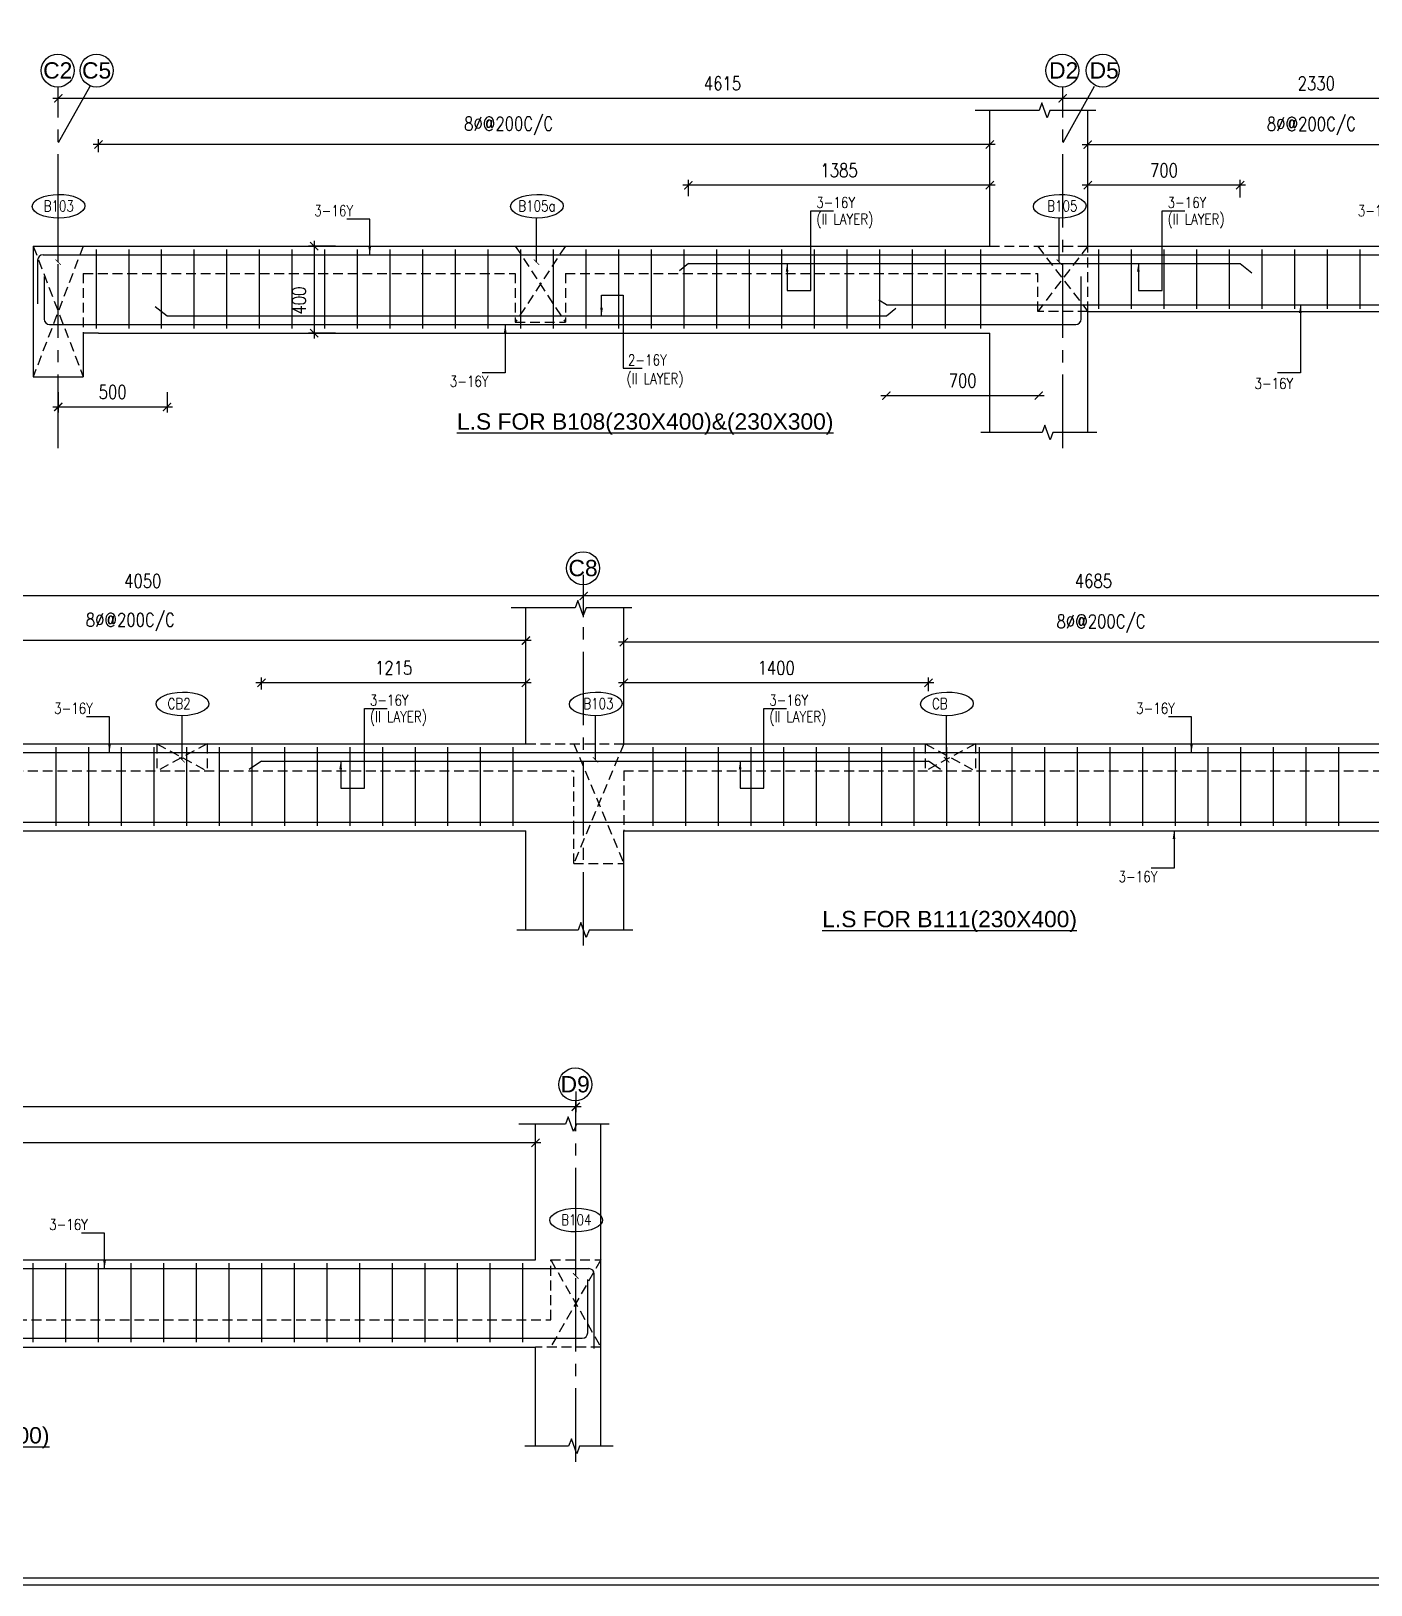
# Model space of a CAD drawing. Header units: millimetres. Extents: x 12977220 to 13113408, y -169657 to -55898.
# Drawn here: x 13047277 to 13053433, y -69919 to -62782 of the extents above; entities that cross this region are included whole.
import ezdxf

# ---------------------------------------------------------------- set-up
doc = ezdxf.new("R2010")
doc.units = ezdxf.units.MM
doc.header["$LTSCALE"] = 3
doc.header["$PDMODE"] = 66
for name, pattern in [('CENTER', [2, 1.25, -0.25, 0.25, -0.25]), ('CENTER2', [1.125, 0.75, -0.125, 0.125, -0.125]), ('HIDDEN', [0.375, 0.25, -0.125]), ('HIDDENX2', [0.75, 0.5, -0.25])]:
    doc.linetypes.add(name, pattern=pattern)
for name, color, linetype in [('BEAM ROD', 211, 'Continuous'), ('COLUMN-NAME', 83, 'Continuous'), ('DIM', 9, 'Continuous'), ('FOOTING', 60, 'Continuous'), ('GRID', 8, 'CENTER'), ('GRIDNAME', 83, 'Continuous'), ('Hidden', 5, 'HIDDEN'), ('STRIPS-COL-MID', 1, 'Continuous')]:
    doc.layers.add(name, color=color, linetype=linetype)
doc.styles.add('ariel', font='ARIAL.TTF')
doc.styles.add('ROMANS', font='romans.shx', dxfattribs={"width": 0.8})
doc.styles.add('ROMANT', font='romant.shx', dxfattribs={"width": 0.75})
doc.styles.add('STYLE1', font='romans.shx', dxfattribs={"width": 0.8})
doc.dimstyles.new('1NNN', dxfattribs={"dimtxt": 0.5, "dimasz": 0.625, "dimexe": 0.25, "dimexo": 0.25, "dimgap": 0.375, "dimtad": 1, "dimdec": 0, "dimzin": 0, "dimdsep": 46, "dimtxsty": 'ROMANS', "dimblk": 'ARCHTICK', "dimcen": 0.0225, "dimdle": 0.25, "dimclrd": 9, "dimclre": 9, "dimclrt": 4, "dimadec": 0, "dimazin": 0, "dimtfac": 1, "dimtdec": 0, "dimtofl": 0, "dimtmove": 0, "dimatfit": 3, "dimfxl": 1, "dimtvp": 0.25, "dimtolj": 1, "dimtzin": 0, "dimarcsym": 0})
doc.dimstyles.new('DIM', dxfattribs={"dimtxt": 3, "dimasz": 1, "dimexe": 1, "dimexo": 1, "dimgap": 0.5, "dimtad": 1, "dimdec": 0, "dimdsep": 46, "dimtxsty": 'ROMANT', "dimblk": 'DOT', "dimcen": 2, "dimdle": 1, "dimclrd": 9, "dimclre": 9, "dimclrt": 123, "dimadec": 0, "dimazin": 0, "dimtfac": 1, "dimtdec": 0, "dimtmove": 2, "dimatfit": 2, "dimldrblk": 'ARCHTICK', "dimfxl": 1, "dimarcsym": 0})

# ---------------------------------------------------------------- blocks, each defined once
blk = doc.blocks.new('_ARCHTICK')
at = {"color": 0, "linetype": 'ByBlock', "const_width": 0.15}
blk.add_lwpolyline([(-0.5, -0.5), (0.5, 0.5)], dxfattribs=at)
blk = doc.blocks.new('*D608')
at = {"layer": 'Defpoints', "color": 0, "transparency": 16777216}
for p in [(13052016.8, -63091.5), (13052016.8, -63137.3), (13054346.8, -63199.8)]:
    blk.add_point(p, dxfattribs=at)
at = {"layer": 'DIM', "color": 8, "lineweight": -2, "transparency": 16777216}
for p, q in [((13052016.8, -63112.3), (13052016.8, -63066.5)), ((13054346.8, -63174.8), (13054346.8, -63066.5)), ((13054371.8, -63091.5), (13051991.8, -63091.5))]:
    blk.add_line(p, q, dxfattribs=at)
at = {"layer": 'DIM', "color": 8, "lineweight": -2, "transparency": 16777216, "xscale": 37.5, "yscale": 37.5, "zscale": 37.5, "rotation": 180}
blk.add_blockref('_ARCHTICK', (13052016.8, -63091.5), dxfattribs=at)
at = {"layer": 'DIM', "color": 8, "lineweight": -2, "transparency": 16777216, "xscale": 37.5, "yscale": 37.5, "zscale": 37.5}
blk.add_blockref('_ARCHTICK', (13054346.8, -63091.5), dxfattribs=at)
at = {"layer": 'DIM', "color": 6, "transparency": 16777216, "insert": (13053181.8, -63022.8), "char_height": 62.5, "attachment_point": 5, "style": 'ROMANS'}
blk.add_mtext('\\A1;2330', dxfattribs=at)
blk = doc.blocks.new('*D609')
at = {"layer": 'Defpoints', "color": 0, "transparency": 16777216}
for p in [(13047401.8, -63091.5), (13052016.8, -63137.3), (13047401.8, -63171.1)]:
    blk.add_point(p, dxfattribs=at)
at = {"layer": 'DIM', "color": 8, "lineweight": -2, "transparency": 16777216}
for p, q in [((13047401.8, -63146.1), (13047401.8, -63066.5)), ((13052016.8, -63112.3), (13052016.8, -63066.5)), ((13052041.8, -63091.5), (13047376.8, -63091.5))]:
    blk.add_line(p, q, dxfattribs=at)
at = {"layer": 'DIM', "color": 8, "lineweight": -2, "transparency": 16777216, "xscale": 37.5, "yscale": 37.5, "zscale": 37.5, "rotation": 180}
blk.add_blockref('_ARCHTICK', (13047401.8, -63091.5), dxfattribs=at)
at = {"layer": 'DIM', "color": 8, "lineweight": -2, "transparency": 16777216, "xscale": 37.5, "yscale": 37.5, "zscale": 37.5}
blk.add_blockref('_ARCHTICK', (13052016.8, -63091.5), dxfattribs=at)
at = {"layer": 'DIM', "color": 6, "transparency": 16777216, "insert": (13050453.8, -63022.8), "char_height": 62.5, "attachment_point": 5, "style": 'ROMANS'}
blk.add_mtext('\\A1;4615', dxfattribs=at)
blk = doc.blocks.new('*D610')
at = {"layer": 'Defpoints', "color": 0, "transparency": 16777216}
for p in [(13048700.1, -63770.1), (13048577.4, -64170.1), (13048700.1, -64170.1)]:
    blk.add_point(p, dxfattribs=at)
at = {"layer": 'DIM', "color": 8, "lineweight": -2, "transparency": 16777216}
for p, q in [((13048675.1, -63770.1), (13048552.4, -63770.1)), ((13048577.4, -63745.1), (13048577.4, -64195.1)), ((13048675.1, -64170.1), (13048552.4, -64170.1))]:
    blk.add_line(p, q, dxfattribs=at)
at = {"layer": 'DIM', "color": 8, "lineweight": -2, "transparency": 16777216, "xscale": 37.5, "yscale": 37.5, "zscale": 37.5}
for p, rotation in [((13048577.4, -63770.1), 90), ((13048577.4, -64170.1), 270)]:
    blk.add_blockref('_ARCHTICK', p, dxfattribs=dict(at, rotation=rotation))
at = {"layer": 'DIM', "color": 6, "transparency": 16777216, "insert": (13048508.6, -64020.1), "char_height": 62.5, "attachment_point": 5, "rotation": 90, "style": 'ROMANS'}
blk.add_mtext('\\A1;400', dxfattribs=at)
blk = doc.blocks.new('*D611')
at = {"layer": 'Defpoints', "color": 0, "transparency": 16777216}
for p in [(13052131.8, -63490.4), (13052131.8, -63588.5), (13052831.8, -63571)]:
    blk.add_point(p, dxfattribs=at)
at = {"layer": 'DIM', "color": 8, "lineweight": -2, "transparency": 16777216}
for p, q in [((13052856.8, -63490.4), (13052106.8, -63490.4)), ((13052131.8, -63563.5), (13052131.8, -63465.4)), ((13052831.8, -63546), (13052831.8, -63465.4))]:
    blk.add_line(p, q, dxfattribs=at)
at = {"layer": 'DIM', "color": 8, "lineweight": -2, "transparency": 16777216, "xscale": 37.5, "yscale": 37.5, "zscale": 37.5, "rotation": 180}
blk.add_blockref('_ARCHTICK', (13052131.8, -63490.4), dxfattribs=at)
at = {"layer": 'DIM', "color": 8, "lineweight": -2, "transparency": 16777216, "xscale": 37.5, "yscale": 37.5, "zscale": 37.5}
blk.add_blockref('_ARCHTICK', (13052831.8, -63490.4), dxfattribs=at)
at = {"layer": 'DIM', "color": 6, "transparency": 16777216, "insert": (13052481.8, -63421.6), "char_height": 62.5, "attachment_point": 5, "style": 'ROMANS'}
blk.add_mtext('\\A1;700', dxfattribs=at)
blk = doc.blocks.new('*D612')
at = {"layer": 'Defpoints', "color": 0, "transparency": 16777216}
for p in [(13052131.8, -63304.1), (13052131.8, -63362.9), (13054161.9, -63370.2)]:
    blk.add_point(p, dxfattribs=at)
at = {"layer": 'DIM', "color": 8, "lineweight": -2, "transparency": 16777216}
for p, q in [((13052131.8, -63337.9), (13052131.8, -63279.1)), ((13054161.9, -63345.2), (13054161.9, -63279.1)), ((13054186.9, -63304.1), (13052106.8, -63304.1))]:
    blk.add_line(p, q, dxfattribs=at)
at = {"layer": 'DIM', "color": 8, "lineweight": -2, "transparency": 16777216, "xscale": 37.5, "yscale": 37.5, "zscale": 37.5, "rotation": 180}
blk.add_blockref('_ARCHTICK', (13052131.8, -63304.1), dxfattribs=at)
at = {"layer": 'DIM', "color": 8, "lineweight": -2, "transparency": 16777216, "xscale": 37.5, "yscale": 37.5, "zscale": 37.5}
blk.add_blockref('_ARCHTICK', (13054161.9, -63304.1), dxfattribs=at)
at = {"layer": 'DIM', "color": 6, "transparency": 16777216, "insert": (13053159.3, -63219), "char_height": 62.5, "attachment_point": 5, "style": 'ROMANS'}
blk.add_mtext('\\A1;8%%C@200C/C', dxfattribs=at)
blk = doc.blocks.new('*D613')
at = {"layer": 'Defpoints', "color": 0, "transparency": 16777216}
for p in [(13050296.8, -63490.4), (13050296.8, -63564.9), (13051681.8, -63535.9)]:
    blk.add_point(p, dxfattribs=at)
at = {"layer": 'DIM', "color": 8, "lineweight": -2, "transparency": 16777216}
for p, q in [((13051706.8, -63490.4), (13050271.8, -63490.4)), ((13050296.8, -63539.9), (13050296.8, -63465.4)), ((13051681.8, -63510.9), (13051681.8, -63465.4))]:
    blk.add_line(p, q, dxfattribs=at)
at = {"layer": 'DIM', "color": 8, "lineweight": -2, "transparency": 16777216, "xscale": 37.5, "yscale": 37.5, "zscale": 37.5, "rotation": 180}
blk.add_blockref('_ARCHTICK', (13050296.8, -63490.4), dxfattribs=at)
at = {"layer": 'DIM', "color": 8, "lineweight": -2, "transparency": 16777216, "xscale": 37.5, "yscale": 37.5, "zscale": 37.5}
blk.add_blockref('_ARCHTICK', (13051681.8, -63490.4), dxfattribs=at)
at = {"layer": 'DIM', "color": 6, "transparency": 16777216, "insert": (13050989.3, -63421.6), "char_height": 62.5, "attachment_point": 5, "style": 'ROMANS'}
blk.add_mtext('\\A1;1385', dxfattribs=at)
blk = doc.blocks.new('*D614')
at = {"layer": 'Defpoints', "color": 0, "transparency": 16777216}
for p in [(13047586.8, -63303.2), (13047586.8, -63364.3), (13051681.8, -63367.4)]:
    blk.add_point(p, dxfattribs=at)
at = {"layer": 'DIM', "color": 8, "lineweight": -2, "transparency": 16777216}
for p, q in [((13051706.8, -63303.2), (13047561.8, -63303.2)), ((13047586.8, -63339.3), (13047586.8, -63278.2)), ((13051681.8, -63342.4), (13051681.8, -63278.2))]:
    blk.add_line(p, q, dxfattribs=at)
at = {"layer": 'DIM', "color": 8, "lineweight": -2, "transparency": 16777216, "xscale": 37.5, "yscale": 37.5, "zscale": 37.5, "rotation": 180}
blk.add_blockref('_ARCHTICK', (13047586.8, -63303.2), dxfattribs=at)
at = {"layer": 'DIM', "color": 8, "lineweight": -2, "transparency": 16777216, "xscale": 37.5, "yscale": 37.5, "zscale": 37.5}
blk.add_blockref('_ARCHTICK', (13051681.8, -63303.2), dxfattribs=at)
at = {"layer": 'DIM', "color": 6, "transparency": 16777216, "insert": (13049471.2, -63218.1), "char_height": 62.5, "attachment_point": 5, "style": 'ROMANS'}
blk.add_mtext('\\A1;8%%C@200C/C', dxfattribs=at)
blk = doc.blocks.new('_Dot')
at = {"color": 0, "linetype": 'ByBlock', "lineweight": -2}
blk.add_line((-0.5, 0), (-1, 0), dxfattribs=at)
at = {"color": 0, "linetype": 'ByBlock', "const_width": 0.5}
blk.add_lwpolyline([(-0.25, 0, 1), (0.25, 0, 1)], format="xyb", close=True, dxfattribs=at)
blk = doc.blocks.new('*D624')
at = {"layer": 'Defpoints', "color": 0, "transparency": 16777216}
for p in [(13054500.4, -65257.4), (13049815.4, -65377), (13049815.4, -65499.5)]:
    blk.add_point(p, dxfattribs=at)
at = {"layer": 'DIM', "color": 8, "lineweight": -2, "transparency": 16777216}
for p, q in [((13054500.4, -65282.4), (13054500.4, -65402)), ((13049815.4, -65474.5), (13049815.4, -65352)), ((13054525.4, -65377), (13049790.4, -65377))]:
    blk.add_line(p, q, dxfattribs=at)
at = {"layer": 'DIM', "color": 8, "lineweight": -2, "transparency": 16777216, "xscale": 37.5, "yscale": 37.5, "zscale": 37.5, "rotation": 180}
blk.add_blockref('_ARCHTICK', (13049815.4, -65377), dxfattribs=at)
at = {"layer": 'DIM', "color": 8, "lineweight": -2, "transparency": 16777216, "xscale": 37.5, "yscale": 37.5, "zscale": 37.5}
blk.add_blockref('_ARCHTICK', (13054500.4, -65377), dxfattribs=at)
at = {"layer": 'DIM', "color": 6, "transparency": 16777216, "insert": (13052157.9, -65308.2), "char_height": 62.5, "attachment_point": 5, "style": 'ROMANS'}
blk.add_mtext('\\A1;4685', dxfattribs=at)
blk = doc.blocks.new('*D625')
at = {"layer": 'Defpoints', "color": 0, "transparency": 16777216}
for p in [(13045765.4, -65260.6), (13045765.4, -65377), (13049815.4, -65486.8)]:
    blk.add_point(p, dxfattribs=at)
at = {"layer": 'DIM', "color": 8, "lineweight": -2, "transparency": 16777216}
for p, q in [((13045765.4, -65285.6), (13045765.4, -65402)), ((13049815.4, -65461.8), (13049815.4, -65352)), ((13049840.4, -65377), (13045740.4, -65377))]:
    blk.add_line(p, q, dxfattribs=at)
at = {"layer": 'DIM', "color": 8, "lineweight": -2, "transparency": 16777216, "xscale": 37.5, "yscale": 37.5, "zscale": 37.5, "rotation": 180}
blk.add_blockref('_ARCHTICK', (13045765.4, -65377), dxfattribs=at)
at = {"layer": 'DIM', "color": 8, "lineweight": -2, "transparency": 16777216, "xscale": 37.5, "yscale": 37.5, "zscale": 37.5}
blk.add_blockref('_ARCHTICK', (13049815.4, -65377), dxfattribs=at)
at = {"layer": 'DIM', "color": 6, "transparency": 16777216, "insert": (13047790.4, -65308.2), "char_height": 62.5, "attachment_point": 5, "style": 'ROMANS'}
blk.add_mtext('\\A1;4050', dxfattribs=at)
blk = doc.blocks.new('*D627')
at = {"layer": 'Defpoints', "color": 0, "transparency": 16777216}
for p in [(13050000.4, -65775.8), (13051400.4, -65839), (13050000.4, -65874)]:
    blk.add_point(p, dxfattribs=at)
at = {"layer": 'DIM', "color": 8, "lineweight": -2, "transparency": 16777216}
for p, q in [((13051425.4, -65775.8), (13049975.4, -65775.8)), ((13050000.4, -65849), (13050000.4, -65750.8)), ((13051400.4, -65814), (13051400.4, -65750.8))]:
    blk.add_line(p, q, dxfattribs=at)
at = {"layer": 'DIM', "color": 8, "lineweight": -2, "transparency": 16777216, "xscale": 37.5, "yscale": 37.5, "zscale": 37.5, "rotation": 180}
blk.add_blockref('_ARCHTICK', (13050000.4, -65775.8), dxfattribs=at)
at = {"layer": 'DIM', "color": 8, "lineweight": -2, "transparency": 16777216, "xscale": 37.5, "yscale": 37.5, "zscale": 37.5}
blk.add_blockref('_ARCHTICK', (13051400.4, -65775.8), dxfattribs=at)
at = {"layer": 'DIM', "color": 6, "transparency": 16777216, "insert": (13050700.4, -65707.1), "char_height": 62.5, "attachment_point": 5, "style": 'ROMANS'}
blk.add_mtext('\\A1;1400', dxfattribs=at)
blk = doc.blocks.new('*D628')
at = {"layer": 'Defpoints', "color": 0, "transparency": 16777216}
for p in [(13050000.4, -65589.6), (13054385.4, -65655.7), (13050000.4, -65663.9)]:
    blk.add_point(p, dxfattribs=at)
at = {"layer": 'DIM', "color": 8, "lineweight": -2, "transparency": 16777216}
for p, q in [((13050000.4, -65638.9), (13050000.4, -65564.6)), ((13054385.4, -65630.7), (13054385.4, -65564.6)), ((13054410.4, -65589.6), (13049975.4, -65589.6))]:
    blk.add_line(p, q, dxfattribs=at)
at = {"layer": 'DIM', "color": 8, "lineweight": -2, "transparency": 16777216, "xscale": 37.5, "yscale": 37.5, "zscale": 37.5, "rotation": 180}
blk.add_blockref('_ARCHTICK', (13050000.4, -65589.6), dxfattribs=at)
at = {"layer": 'DIM', "color": 8, "lineweight": -2, "transparency": 16777216, "xscale": 37.5, "yscale": 37.5, "zscale": 37.5}
blk.add_blockref('_ARCHTICK', (13054385.4, -65589.6), dxfattribs=at)
at = {"layer": 'DIM', "color": 6, "transparency": 16777216, "insert": (13052192.9, -65504.5), "char_height": 62.5, "attachment_point": 5, "style": 'ROMANS'}
blk.add_mtext('\\A1;8%%C@200C/C', dxfattribs=at)
blk = doc.blocks.new('*D629')
at = {"layer": 'Defpoints', "color": 0, "transparency": 16777216}
for p in [(13048335.4, -65775.8), (13048335.4, -65830.9), (13049550.4, -65821.3)]:
    blk.add_point(p, dxfattribs=at)
at = {"layer": 'DIM', "color": 8, "lineweight": -2, "transparency": 16777216}
for p, q in [((13049575.4, -65775.8), (13048310.4, -65775.8)), ((13048335.4, -65805.9), (13048335.4, -65750.8)), ((13049550.4, -65796.3), (13049550.4, -65750.8))]:
    blk.add_line(p, q, dxfattribs=at)
at = {"layer": 'DIM', "color": 8, "lineweight": -2, "transparency": 16777216, "xscale": 37.5, "yscale": 37.5, "zscale": 37.5, "rotation": 180}
blk.add_blockref('_ARCHTICK', (13048335.4, -65775.8), dxfattribs=at)
at = {"layer": 'DIM', "color": 8, "lineweight": -2, "transparency": 16777216, "xscale": 37.5, "yscale": 37.5, "zscale": 37.5}
blk.add_blockref('_ARCHTICK', (13049550.4, -65775.8), dxfattribs=at)
at = {"layer": 'DIM', "color": 6, "transparency": 16777216, "insert": (13048942.9, -65707.1), "char_height": 62.5, "attachment_point": 5, "style": 'ROMANS'}
blk.add_mtext('\\A1;1215', dxfattribs=at)
blk = doc.blocks.new('*D630')
at = {"layer": 'Defpoints', "color": 0, "transparency": 16777216}
for p in [(13045915.4, -65582.1), (13045915.4, -65649.8), (13049550.4, -65649.8)]:
    blk.add_point(p, dxfattribs=at)
at = {"layer": 'DIM', "color": 8, "lineweight": -2, "transparency": 16777216}
for p, q in [((13049575.4, -65582.1), (13045890.4, -65582.1)), ((13045915.4, -65624.8), (13045915.4, -65557.1)), ((13049550.4, -65624.8), (13049550.4, -65557.1))]:
    blk.add_line(p, q, dxfattribs=at)
at = {"layer": 'DIM', "color": 8, "lineweight": -2, "transparency": 16777216, "xscale": 37.5, "yscale": 37.5, "zscale": 37.5, "rotation": 180}
blk.add_blockref('_ARCHTICK', (13045915.4, -65582.1), dxfattribs=at)
at = {"layer": 'DIM', "color": 8, "lineweight": -2, "transparency": 16777216, "xscale": 37.5, "yscale": 37.5, "zscale": 37.5}
blk.add_blockref('_ARCHTICK', (13049550.4, -65582.1), dxfattribs=at)
at = {"layer": 'DIM', "color": 6, "transparency": 16777216, "insert": (13047732.9, -65497), "char_height": 62.5, "attachment_point": 5, "style": 'ROMANS'}
blk.add_mtext('\\A1;8%%C@200C/C', dxfattribs=at)
blk = doc.blocks.new('*D631')
at = {"layer": 'Defpoints', "color": 0, "transparency": 16777216}
for p in [(13049779.6, -67628.3), (13045164.6, -67722.9), (13045164.6, -67870.4)]:
    blk.add_point(p, dxfattribs=at)
at = {"layer": 'DIM', "color": 8, "lineweight": -2, "transparency": 16777216}
for p, q in [((13049779.6, -67653.3), (13049779.6, -67747.9)), ((13049804.6, -67722.9), (13045139.6, -67722.9)), ((13045164.6, -67845.4), (13045164.6, -67697.9))]:
    blk.add_line(p, q, dxfattribs=at)
at = {"layer": 'DIM', "color": 8, "lineweight": -2, "transparency": 16777216, "xscale": 37.5, "yscale": 37.5, "zscale": 37.5, "rotation": 180}
blk.add_blockref('_ARCHTICK', (13045164.6, -67722.9), dxfattribs=at)
at = {"layer": 'DIM', "color": 8, "lineweight": -2, "transparency": 16777216, "xscale": 37.5, "yscale": 37.5, "zscale": 37.5}
blk.add_blockref('_ARCHTICK', (13049779.6, -67722.9), dxfattribs=at)
at = {"layer": 'DIM', "color": 6, "transparency": 16777216, "insert": (13047024.9, -67654.2), "char_height": 62.5, "attachment_point": 5, "style": 'ROMANS'}
blk.add_mtext('\\A1;4615', dxfattribs=at)
blk = doc.blocks.new('*D635')
at = {"layer": 'Defpoints', "color": 0, "transparency": 16777216}
for p in [(13045279.6, -67889.1), (13045279.6, -67930.4), (13049594.6, -67977.1)]:
    blk.add_point(p, dxfattribs=at)
at = {"layer": 'DIM', "color": 8, "lineweight": -2, "transparency": 16777216}
for p, q in [((13045279.6, -67905.4), (13045279.6, -67864.1)), ((13049594.6, -67952.1), (13049594.6, -67864.1)), ((13049619.6, -67889.1), (13045254.6, -67889.1))]:
    blk.add_line(p, q, dxfattribs=at)
at = {"layer": 'DIM', "color": 8, "lineweight": -2, "transparency": 16777216, "xscale": 37.5, "yscale": 37.5, "zscale": 37.5, "rotation": 180}
blk.add_blockref('_ARCHTICK', (13045279.6, -67889.1), dxfattribs=at)
at = {"layer": 'DIM', "color": 8, "lineweight": -2, "transparency": 16777216, "xscale": 37.5, "yscale": 37.5, "zscale": 37.5}
blk.add_blockref('_ARCHTICK', (13049594.6, -67889.1), dxfattribs=at)
at = {"layer": 'DIM', "color": 6, "transparency": 16777216, "insert": (13047004.5, -67804), "char_height": 62.5, "attachment_point": 5, "style": 'ROMANS'}
blk.add_mtext('\\A1;8%%C@150C/C', dxfattribs=at)
blk = doc.blocks.new('*D647')
at = {"layer": 'Defpoints', "color": 0, "transparency": 16777216}
for p in [(13047401.8, -64415.3), (13047901.8, -64415.3), (13047901.8, -64508.7)]:
    blk.add_point(p, dxfattribs=at)
at = {"layer": 'DIM', "color": 8, "lineweight": -2, "transparency": 16777216}
for p, q in [((13047401.8, -64440.3), (13047401.8, -64533.7)), ((13047901.8, -64440.3), (13047901.8, -64533.7)), ((13047376.8, -64508.7), (13047926.8, -64508.7))]:
    blk.add_line(p, q, dxfattribs=at)
at = {"layer": 'DIM', "color": 8, "lineweight": -2, "transparency": 16777216, "xscale": 37.5, "yscale": 37.5, "zscale": 37.5, "rotation": 180}
blk.add_blockref('_ARCHTICK', (13047401.8, -64508.7), dxfattribs=at)
at = {"layer": 'DIM', "color": 8, "lineweight": -2, "transparency": 16777216, "xscale": 37.5, "yscale": 37.5, "zscale": 37.5}
blk.add_blockref('_ARCHTICK', (13047901.8, -64508.7), dxfattribs=at)
at = {"layer": 'DIM', "color": 6, "transparency": 16777216, "insert": (13047651.8, -64439.9), "char_height": 62.5, "attachment_point": 5, "style": 'ROMANS'}
blk.add_mtext('\\A1;500', dxfattribs=at)
blk = doc.blocks.new('*D648')
at = {"layer": 'Defpoints', "color": 0, "transparency": 16777216}
for p in [(13051206.8, -64456.7), (13051906.8, -64456.7), (13051906.8, -64456.7)]:
    blk.add_point(p, dxfattribs=at)
at = {"layer": 'DIM', "color": 8, "lineweight": -2, "transparency": 16777216}
blk.add_line((13051181.8, -64456.7), (13051931.8, -64456.7), dxfattribs=at)
at = {"layer": 'DIM', "color": 8, "lineweight": -2, "transparency": 16777216, "xscale": 37.5, "yscale": 37.5, "zscale": 37.5, "rotation": 180}
blk.add_blockref('_ARCHTICK', (13051206.8, -64456.7), dxfattribs=at)
at = {"layer": 'DIM', "color": 8, "lineweight": -2, "transparency": 16777216, "xscale": 37.5, "yscale": 37.5, "zscale": 37.5}
blk.add_blockref('_ARCHTICK', (13051906.8, -64456.7), dxfattribs=at)
at = {"layer": 'DIM', "color": 6, "transparency": 16777216, "insert": (13051556.8, -64387.9), "char_height": 62.5, "attachment_point": 5, "style": 'ROMANS'}
blk.add_mtext('\\A1;700', dxfattribs=at)

msp = doc.modelspace()

# ---------------------------------------------------------------- linework, layer by layer
at = {"layer": 'BEAM ROD', "color": 2}
for p, q in [((13047307.3, -63835.1), (13047307.3, -64034.9)), ((13047332.3, -63810.1), (13052091.2, -63810.1)), ((13050296.8, -63850.1), (13050255.9, -63883.7)), ((13050296.8, -63850.1), (13052831.8, -63850.1)), ((13052091.2, -63810.1), (13054406.8, -63810.1)), ((13052831.8, -63850.1), (13052885.8, -63893.2)), ((13047337.3, -63909.1), (13047337.3, -64105.1)), ((13052101.8, -64105.1), (13052101.8, -63909)), ((13051206.8, -64040.1), (13051172, -64017.7)), ((13047847.9, -64046.9), (13047901.8, -64090.1)), ((13051206.8, -64040.1), (13054376.8, -64040.1)), ((13051206.8, -64090.1), (13051250.5, -64054.7)), ((13047362.3, -64130.1), (13052076.8, -64130.1)), ((13047901.8, -64090.1), (13051206.8, -64090.1)), ((13045660.8, -66095.5), (13049959.7, -66095.5)), ((13048335.4, -66135.5), (13048279.6, -66173.7)), ((13048335.4, -66135.5), (13051400.4, -66135.5)), ((13049959.7, -66095.5), (13054560.4, -66095.5)), ((13051454.8, -66173.5), (13051400.4, -66135.5)), ((13045690.8, -66415.5), (13054530.4, -66415.5)), ((13045238.9, -68466.5), (13049839.6, -68466.5)), ((13049864.5, -68833.2), (13049864.6, -68491.5)), ((13049834.6, -68761.5), (13049834.6, -68516.7)), ((13040970, -68786.5), (13049809.6, -68786.5))]:
    msp.add_line(p, q, dxfattribs=at)
for centre, start, end in [((13047332.3, -63835.1), 90, 180), ((13047362.3, -64105.1, 0), 180, 270), ((13052076.8, -64105.1, 0), 270, 360), ((13049839.6, -68491.5), 0, 90), ((13049809.6, -68761.5, 0), 270, 0)]:
    msp.add_arc(centre, 25, start, end, dxfattribs=at)
at = {"layer": 'COLUMN-NAME', "color": 8, "linetype": 'HIDDENX2', "ltscale": 30}
for p, q in [((13047516.8, -63770.1), (13047286.8, -64370.1)), ((13047286.8, -63770.1), (13047516.8, -64370.1)), ((13049731.8, -63770.1), (13049501.8, -64120.1)), ((13049501.8, -63770.1), (13049731.8, -64120.1)), ((13051681.8, -63770.1), (13052131.8, -63770.1)), ((13052131.8, -63770.1), (13051901.8, -64070.1)), ((13051901.8, -63770.1), (13052131.8, -64070.1)), ((13052131.8, -64070.1), (13052131.8, -63770.1)), ((13047516.8, -63895.1), (13049501.8, -63895.1)), ((13047516.8, -63895.1), (13047516.8, -64170.1)), ((13049501.8, -63895.1), (13049501.8, -64120.1)), ((13049731.8, -63895.1), (13051901.8, -63895.1)), ((13049731.8, -63895.1), (13049731.8, -64120.1)), ((13051901.8, -64070.1), (13051901.8, -63895.1)), ((13052131.8, -64070.1), (13051901.8, -64070.1)), ((13049501.8, -64120.1), (13049731.8, -64120.1)), ((13047855.4, -66055.5), (13047855.4, -66180.5)), ((13047855.4, -66055.5), (13048085.4, -66180.5)), ((13048085.4, -66055.5), (13047855.4, -66180.5)), ((13048085.4, -66055.5), (13048085.4, -66180.5)), ((13049550.4, -66055.5), (13050000.4, -66055.5)), ((13050000.4, -66055.5), (13049770.4, -66605.5)), ((13049770.4, -66055.5), (13050000.4, -66605.5)), ((13051385.4, -66055.5), (13051385.4, -66180.5)), ((13051385.4, -66055.5), (13051615.4, -66180.5)), ((13051615.4, -66055.5), (13051385.4, -66180.5)), ((13051615.4, -66055.5), (13051615.4, -66180.5)), ((13045845.4, -66180.5), (13049770.4, -66180.5)), ((13049770.4, -66455.5), (13049770.4, -66180.5)), ((13050000.4, -66180.5), (13054385.4, -66180.5)), ((13050000.4, -66180.5), (13050000.4, -66455.5)), ((13049770.4, -66605.5), (13049770.4, -66455.5)), ((13049770.4, -66605.5), (13050000.4, -66605.5)), ((13049664.5, -68701.5), (13049664.6, -68426.5)), ((13049894.6, -68426.5), (13049664.5, -68826.5)), ((13049664.6, -68426.5), (13049894.6, -68426.5)), ((13049664.6, -68426.5), (13049894.5, -68826.5)), ((13047009.6, -68701.5), (13049664.5, -68701.5)), ((13049894.5, -68826.5), (13049594.6, -68826.5))]:
    msp.add_line(p, q, dxfattribs=at)
at = {"layer": 'DIM', "color": 1, "linetype": 'ByBlock', "ltscale": 500}
for p, q in [((13051681.8, -63770.1), (13051681.8, -63147)), ((13052131.8, -63770.1), (13052131.8, -63147.6)), ((13047286.8, -63770.1), (13047516.8, -63770.1)), ((13047286.8, -63770.1), (13047286.8, -64370.1)), ((13047516.8, -63770.1), (13051681.8, -63770.1)), ((13052131.8, -63770.1), (13054161.8, -63770.1)), ((13052131.8, -64626.6), (13052131.8, -64070.1)), ((13052131.8, -64070.1), (13054161.8, -64070.1)), ((13047516.8, -64170.1), (13047516.8, -64370.1)), ((13047586.8, -64170.1), (13047516.8, -64170.1)), ((13047586.8, -64170.1), (13051681.8, -64170.1)), ((13051681.8, -64626.1), (13051681.8, -64170.1)), ((13047286.8, -64370.1), (13047516.8, -64370.1)), ((13049550.4, -66055.5), (13049550.4, -65432.5)), ((13050000.4, -66055.5), (13050000.4, -65433)), ((13045915.4, -66055.5), (13049550.4, -66055.5)), ((13050000.4, -66055.5), (13054385.3, -66055.5)), ((13045845.4, -66455.5), (13049550.4, -66455.5)), ((13049550.4, -66911.6), (13049550.4, -66455.5)), ((13050000.4, -66912.1), (13050000.4, -66455.5)), ((13050000.4, -66455.5), (13054385.3, -66455.5)), ((13049594.6, -68426.5), (13049594.6, -67803.4)), ((13049894.6, -68426.5), (13049894.6, -67803.4)), ((13045279.6, -68426.5), (13049594.6, -68426.5)), ((13049894.6, -69282.5), (13049894.6, -68426.5)), ((13045279.6, -68826.5), (13049594.6, -68826.5)), ((13049594.6, -69282.5), (13049594.6, -68826.5))]:
    msp.add_line(p, q, dxfattribs=at)
at = {"layer": 'DIM', "color": 8}
for p, q in [((13050859.4, -63973.5), (13050859.4, -63608)), ((13050859.4, -63608), (13050964, -63608)), ((13052473.2, -63973.5), (13052473.2, -63608)), ((13052473.2, -63608), (13052577.8, -63608)), ((13048808.4, -66259), (13048808.4, -65893.5)), ((13048808.4, -65893.5), (13048913, -65893.5)), ((13050643.6, -66259), (13050643.6, -65893.5)), ((13050643.6, -65893.5), (13050748.2, -65893.5))]:
    msp.add_line(p, q, dxfattribs=at)
at = {"layer": 'DIM', "linetype": 'ByBlock', "ltscale": 500}
msp.add_line((13040490.8, -69886.2), (13057249.7, -69886.2), dxfattribs=at)
msp.add_lwpolyline([(13060059.8, -56059.2), (13040457.8, -56059.2), (13040457.8, -69919.2), (13060059.8, -69919.2)], close=True, dxfattribs=at)
at = {"layer": 'FOOTING', "color": 6, "linetype": 'ByBlock'}
for centre in [(13047403.6, -63587), (13049601.1, -63587), (13052003, -63587), (13047972.7, -65872.5), (13049871.5, -65872.5), (13051484.9, -65872.5), (13049781.4, -68243.4)]:
    msp.add_ellipse(centre, major_axis=(-121.2, -1.5), ratio=0.448183, dxfattribs=at)
at = {"layer": 'GRID', "linetype": 'CENTER2', "ltscale": 150}
for p, q in [((13047546.9, -63037.5), (13047401.8, -63295.3)), ((13047401.8, -64697.4), (13047401.8, -63039.7)), ((13052161.9, -63037.5), (13052016.8, -63295.3)), ((13052016.8, -64697.6), (13052016.8, -63039.7)), ((13049815.4, -66983.1), (13049815.4, -65279.3)), ((13049779.6, -69353.7), (13049779.6, -67696.1))]:
    msp.add_line(p, q, dxfattribs=at)
at = {"layer": 'GRIDNAME'}
for centre in [(13047399.5, -62963.9), (13047578, -62963.9), (13052014.5, -62963.9), (13052200.5, -62963.9), (13049813, -65249.4), (13049777.2, -67620.3)]:
    msp.add_circle(centre, 75.8, dxfattribs=at)
at = {"layer": 'Hidden', "color": 1, "linetype": 'Continuous'}
for points in [[(13052168.5, -63146.6), (13051958.3, -63146.6), (13051945.8, -63180.9), (13051920.8, -63112.2), (13051908.3, -63146.6), (13051613.8, -63146.6)], [(13052173.6, -64626.1), (13051971.8, -64626.1), (13051959.3, -64660.5), (13051934.3, -64591.8), (13051921.8, -64626.1), (13051640.3, -64626.1)], [(13050037, -65432), (13049826.8, -65432), (13049814.3, -65466.4), (13049789.3, -65397.7), (13049776.8, -65432), (13049482.4, -65432)], [(13050042.1, -66911.6), (13049840.4, -66911.6), (13049827.9, -66945.9), (13049802.9, -66877.2), (13049790.4, -66911.6), (13049508.8, -66911.6)], [(13049933.4, -67803), (13049782.4, -67803), (13049769.9, -67837.4), (13049744.9, -67768.7), (13049732.4, -67803), (13049518, -67803)], [(13049950.8, -69282.5), (13049796.7, -69282.5), (13049784.2, -69316.8), (13049759.2, -69248.2), (13049746.7, -69282.5), (13049545.1, -69282.5)]]:
    msp.add_lwpolyline(points, dxfattribs=at)
at = {"layer": 'STRIPS-COL-MID', "color": 8, "linetype": 'Continuous'}
for p, q in [((13047575.5, -63785.2), (13047575.5, -64147.8)), ((13047725.5, -63785.2), (13047725.5, -64147.8)), ((13047875.5, -63785.2), (13047875.5, -64147.8)), ((13048025.5, -63785.2), (13048025.5, -64147.8)), ((13048175.5, -63785.2), (13048175.5, -64147.8)), ((13048325.5, -63785.2), (13048325.5, -64147.8)), ((13048475.5, -63785.2), (13048475.5, -64147.8)), ((13048625.5, -63785.2), (13048625.5, -64147.8)), ((13048775.5, -63785.2), (13048775.5, -64147.8)), ((13048925.5, -63785.2), (13048925.5, -64147.8)), ((13049075.5, -63785.2), (13049075.5, -64147.8)), ((13049225.5, -63785.2), (13049225.5, -64147.8)), ((13049375.5, -63785.2), (13049375.5, -64147.8)), ((13049525.5, -63785.2), (13049525.5, -64147.8)), ((13049675.5, -63785.2), (13049675.5, -64147.8)), ((13049825.5, -63785.2), (13049825.5, -64147.8)), ((13049975.5, -63785.2), (13049975.5, -64147.8)), ((13050125.5, -63785.2), (13050125.5, -64147.8)), ((13050275.5, -63785.2), (13050275.5, -64147.8)), ((13050425.5, -63785.2), (13050425.5, -64147.8)), ((13050575.5, -63785.2), (13050575.5, -64147.8)), ((13050725.5, -63785.2), (13050725.5, -64147.8)), ((13050875.5, -63785.2), (13050875.5, -64147.8)), ((13051025.5, -63785.2), (13051025.5, -64147.8)), ((13051175.5, -63785.2), (13051175.5, -64147.8)), ((13051325.5, -63785.2), (13051325.5, -64147.8)), ((13051476.7, -63785.2), (13051476.7, -64147.8)), ((13051639.1, -63785.2), (13051639.1, -64147.8)), ((13052181.6, -63785.2), (13052181.6, -64058.4)), ((13052331.6, -63785.2), (13052331.6, -64058.4)), ((13052481.6, -63785.2), (13052481.6, -64058.4)), ((13052631.6, -63785.2), (13052631.6, -64058.4)), ((13052781.6, -63785.2), (13052781.6, -64058.4)), ((13052931.6, -63785.2), (13052931.6, -64058.4)), ((13053081.6, -63785.2), (13053081.6, -64058.4)), ((13053231.6, -63785.2), (13053231.6, -64058.4)), ((13053381.6, -63785.2), (13053381.6, -64058.4)), ((13049997.7, -63995.5), (13049997.7, -64330.3)), ((13049997.7, -64330.3), (13050084.5, -64330.3)), ((13047391, -66070.7), (13047391, -66433.2)), ((13047541, -66070.7), (13047541, -66433.2)), ((13047691, -66070.7), (13047691, -66433.2)), ((13047841, -66070.7), (13047841, -66433.2)), ((13047991, -66070.7), (13047991, -66433.2)), ((13048141, -66070.7), (13048141, -66433.2)), ((13048291, -66070.7), (13048291, -66433.2)), ((13048441, -66070.7), (13048441, -66433.2)), ((13048591, -66070.7), (13048591, -66433.2)), ((13048741, -66070.7), (13048741, -66433.2)), ((13048891, -66070.7), (13048891, -66433.2)), ((13049041, -66070.7), (13049041, -66433.2)), ((13049191, -66070.7), (13049191, -66433.2)), ((13049341, -66070.7), (13049341, -66433.2)), ((13049491, -66070.7), (13049491, -66433.2)), ((13050133.5, -66070.7), (13050133.5, -66433.2)), ((13050283.5, -66070.7), (13050283.5, -66433.2)), ((13050433.5, -66070.7), (13050433.5, -66433.2)), ((13050583.5, -66070.7), (13050583.5, -66433.2)), ((13050733.5, -66070.7), (13050733.5, -66433.2)), ((13050883.5, -66070.7), (13050883.5, -66433.2)), ((13051033.5, -66070.7), (13051033.5, -66433.2)), ((13051183.5, -66070.7), (13051183.5, -66433.2)), ((13051333.5, -66070.7), (13051333.5, -66433.2)), ((13051483.5, -66070.7), (13051483.5, -66433.2)), ((13051633.5, -66070.7), (13051633.5, -66433.2)), ((13051783.5, -66070.7), (13051783.5, -66433.2)), ((13051933.5, -66070.7), (13051933.5, -66433.2)), ((13052083.5, -66070.7), (13052083.5, -66433.2)), ((13052233.5, -66070.7), (13052233.5, -66433.2)), ((13052383.5, -66070.7), (13052383.5, -66433.2)), ((13052533.5, -66070.7), (13052533.5, -66433.2)), ((13052683.5, -66070.7), (13052683.5, -66433.2)), ((13052833.5, -66070.7), (13052833.5, -66433.2)), ((13052983.5, -66070.7), (13052983.5, -66433.2)), ((13053133.5, -66070.7), (13053133.5, -66433.2)), ((13053283.5, -66070.7), (13053283.5, -66433.2)), ((13047285.4, -68441.6), (13047285.4, -68804.2)), ((13047435.4, -68441.6), (13047435.4, -68804.2)), ((13047585.4, -68441.6), (13047585.4, -68804.2)), ((13047735.4, -68441.6), (13047735.4, -68804.2)), ((13047885.4, -68441.6), (13047885.4, -68804.2)), ((13048035.4, -68441.6), (13048035.4, -68804.2)), ((13048185.4, -68441.6), (13048185.4, -68804.2)), ((13048335.4, -68441.6), (13048335.4, -68804.2)), ((13048485.4, -68441.6), (13048485.4, -68804.2)), ((13048635.4, -68441.6), (13048635.4, -68804.2)), ((13048785.4, -68441.6), (13048785.4, -68804.2)), ((13048935.4, -68441.6), (13048935.4, -68804.2)), ((13049085.4, -68441.6), (13049085.4, -68804.2)), ((13049235.4, -68441.6), (13049235.4, -68804.2)), ((13049385.4, -68441.6), (13049385.4, -68804.2)), ((13049535.4, -68441.6), (13049535.4, -68804.2))]:
    msp.add_line(p, q, dxfattribs=at)

# ---------------------------------------------------------------- texts
at = {"layer": 'FOOTING', "color": 6, "linetype": 'ByBlock', "style": 'STYLE1', "width": 0.8}
for s, p in [('B103', (13047335, -63610.8)), ('3-16Y', (13048578.4, -63632.6)), ('B105a', (13049515.5, -63610.8)), ('3-16Y', (13050884.6, -63594.9)), ('B105', (13051945.7, -63610.8)), ('3-16Y', (13052498.4, -63594.9)), ('3-16Y', (13053372.4, -63632.6)), ('(II LAYER)', (13050884.6, -63671.2)), ('(II LAYER)', (13052498.4, -63671.2)), ('2-16Y', (13050019.4, -64318.3)), ('3-16Y', (13049200.9, -64415.8)), ('(II LAYER)', (13050012.6, -64403.5)), ('3-16Y', (13052897.8, -64426)), ('3-16Y', (13047382.8, -65918.1)), ('CB2', (13047904, -65896.3)), ('3-16Y', (13048833.5, -65880.3)), ('B103', (13049814.3, -65896.3)), ('3-16Y', (13050668.7, -65880.3)), ('CB', (13051416.2, -65896.3)), ('3-16Y', (13052353.9, -65918.1)), ('(II LAYER)', (13048833.5, -65956.7)), ('(II LAYER)', (13050668.7, -65956.7)), ('3-16Y', (13052273.5, -66691.3)), ('B104', (13049712.7, -68267.2)), ('3-16Y', (13047360.2, -68289))]:
    msp.add_text(s, height=50, dxfattribs=at).set_placement(p)
at = {"layer": 'GRIDNAME', "style": 'ariel'}
for s, p in [('C2', (13047332.6, -63000.6)), ('C5', (13047511.1, -63000.6)), ('D2', (13051954.4, -63000.6)), ('D5', (13052140.4, -63000.6)), ('C8', (13049746.1, -65286.1)), ('D9', (13049709.9, -67657))]:
    msp.add_text(s, height=75, rotation=360, dxfattribs=at).set_placement(p)
at = {"layer": 'GRIDNAME', "color": 4, "style": 'ariel'}
for s, p in [('%%UL.S FOR B108(230X400)&(230X300)', (13049233.7, -64613)), ('%%UL.S FOR B111(230X400)', (13050911.9, -66898.5)), ('%%UL.S FOR B112(230X400)', (13046191.1, -69269.4))]:
    msp.add_text(s, height=75, rotation=360, dxfattribs=at).set_placement(p)

# ---------------------------------------------------------------- dimensions: what is measured, and where the dimension line sits
at = {"layer": 'DIM', "color": 8}
for base, p1, p2, angle, picture, middle in [((13047401.8, -63091.5), (13052016.8, -63137.3), (13047401.8, -63171.1), 180, '*D609', (13050453.8, -63091.5)), ((13052016.8, -63091.5), (13054346.8, -63199.8), (13052016.8, -63137.3), 180, '*D608', (13053181.8, -63091.5)), ((13048577.4, -64170.1), (13048700.1, -63770.1), (13048700.1, -64170.1), 90, '*D610', (13048577.4, -64020.1)), ((13045765.4, -65377), (13049815.4, -65486.8), (13045765.4, -65260.6), 180, '*D625', (13047790.4, -65377)), ((13049815.4, -65377), (13054500.4, -65257.4), (13049815.4, -65499.5), 180, '*D624', (13052157.9, -65377)), ((13045164.6, -67722.9), (13049779.6, -67628.3), (13045164.6, -67870.4), 180, '*D631', (13047024.9, -67722.9))]:
    dim = msp.add_linear_dim(base=base, p1=p1, p2=p2, angle=angle, dimstyle='1NNN', override={"dimscale": 25, "dimtxt": 2.5, "dimasz": 1.5, "dimexe": 1, "dimexo": 1, "dimgap": 1.5, "dimcen": 0.09, "dimdle": 1, "dimclrd": 8, "dimclre": 8, "dimclrt": 6, "dimtvp": 1}, dxfattribs=at)
    dim.commit()
    dim.dimension.update_dxf_attribs({"geometry": picture, "text_midpoint": middle, "dimtype": 160})
for base, p1, p2, text, picture, middle in [((13047586.8, -63303.2), (13051681.8, -63367.4), (13047586.8, -63364.3), '8%%C@200C/C', '*D614', (13049471.2, -63303.2)), ((13052131.8, -63304.1), (13054161.9, -63370.2), (13052131.8, -63362.9), '8%%C@200C/C', '*D612', (13053159.3, -63304.1)), ((13045915.4, -65582.1), (13049550.4, -65649.8), (13045915.4, -65649.8), '8%%C@200C/C', '*D630', (13047732.9, -65582.1)), ((13050000.4, -65589.6), (13054385.4, -65655.7), (13050000.4, -65663.9), '8%%C@200C/C', '*D628', (13052192.9, -65589.6)), ((13045279.6, -67889.1), (13049594.6, -67977.1), (13045279.6, -67930.4), '8%%C@150C/C', '*D635', (13047004.5, -67889.1))]:
    dim = msp.add_linear_dim(base=base, p1=p1, p2=p2, angle=180, text=text, dimstyle='1NNN', override={"dimscale": 25, "dimtxt": 2.5, "dimasz": 1.5, "dimexe": 1, "dimexo": 1, "dimgap": 1.5, "dimcen": 0.09, "dimdle": 1, "dimclrd": 8, "dimclre": 8, "dimclrt": 6, "dimtvp": 1}, dxfattribs=at)
    dim.commit()
    dim.dimension.update_dxf_attribs({"geometry": picture, "text_midpoint": middle, "dimtype": 160})
for base, p1, p2, picture, middle in [((13050296.8, -63490.4), (13051681.8, -63535.9), (13050296.8, -63564.9), '*D613', (13050989.3, -63421.6)), ((13052131.8, -63490.4), (13052831.8, -63571), (13052131.8, -63588.5), '*D611', (13052481.8, -63421.6)), ((13048335.4, -65775.8), (13049550.4, -65821.3), (13048335.4, -65830.9), '*D629', (13048942.9, -65707.1)), ((13050000.4, -65775.8), (13051400.4, -65839), (13050000.4, -65874), '*D627', (13050700.4, -65707.1))]:
    dim = msp.add_linear_dim(base=base, p1=p1, p2=p2, angle=180, dimstyle='1NNN', override={"dimscale": 25, "dimtxt": 2.5, "dimasz": 1.5, "dimexe": 1, "dimexo": 1, "dimgap": 1.5, "dimcen": 0.09, "dimdle": 1, "dimclrd": 8, "dimclre": 8, "dimclrt": 6, "dimtvp": 1}, dxfattribs=at)
    dim.commit()
    dim.dimension.update_dxf_attribs({"geometry": picture, "text_midpoint": middle})
for base, p1, p2, picture, middle in [((13051906.8, -64456.7), (13051206.8, -64456.7), (13051906.8, -64456.7), '*D648', (13051556.8, -64387.9)), ((13047901.8, -64508.7), (13047401.8, -64415.3), (13047901.8, -64415.3), '*D647', (13047651.8, -64439.9))]:
    dim = msp.add_linear_dim(base=base, p1=p1, p2=p2, dimstyle='1NNN', override={"dimscale": 25, "dimtxt": 2.5, "dimasz": 1.5, "dimexe": 1, "dimexo": 1, "dimgap": 1.5, "dimcen": 0.09, "dimdle": 1, "dimclrd": 8, "dimclre": 8, "dimclrt": 6, "dimtvp": 1}, dxfattribs=at)
    dim.commit()
    dim.dimension.update_dxf_attribs({"geometry": picture, "text_midpoint": middle})

# ---------------------------------------------------------------- leaders
for points in [[(13048833, -63810.1), (13048833, -63646.6), (13048727.7, -63646.6)], [(13050750.5, -63850.1), (13050750.5, -63973.5), (13050859.4, -63973.5)], [(13052364.3, -63850.1), (13052364.3, -63973.5), (13052473.2, -63973.5)], [(13049897.9, -64090.1), (13049897.9, -63995.5), (13049997.7, -63995.5)], [(13053108.7, -64039.8), (13053108.7, -64351.8), (13053003.5, -64351.8)], [(13049455.4, -64130.1), (13049455.4, -64351.8), (13049350.2, -64351.8)], [(13047637.4, -66095.5), (13047637.4, -65932), (13047532.1, -65932)], [(13052608.4, -66095.5), (13052608.4, -65932), (13052503.2, -65932)], [(13048699.5, -66135.5), (13048699.5, -66259), (13048808.4, -66259)], [(13050534.7, -66135.5), (13050534.7, -66259), (13050643.6, -66259)], [(13052528.1, -66455.5), (13052528.1, -66627.3), (13052422.8, -66627.3)], [(13047614.7, -68466.5), (13047614.7, -68303), (13047509.5, -68303)]]:
    msp.add_leader(points, dimstyle='1NNN', override={"dimscale": 25, "dimtxt": 2.5, "dimasz": 1.5, "dimexe": 1, "dimexo": 1, "dimgap": 1.5, "dimcen": 0.09, "dimdle": 1, "dimclrd": 8, "dimclre": 8, "dimclrt": 6, "dimtvp": 1}, dxfattribs=at)
at = {"layer": 'FOOTING', "linetype": 'ByBlock', "ltscale": 500}
for points in [[(13047401.8, -63843.7), (13047401.8, -63641.3)], [(13049599.3, -63843.7), (13049599.3, -63641.3)], [(13052001.2, -63843.7), (13052001.2, -63641.3)], [(13047970.9, -66129.1), (13047970.8, -65926.8)], [(13049869.7, -66129.1), (13049869.7, -65926.8)], [(13051483.1, -66129.1), (13051483.1, -65926.8)], [(13049779.6, -68500.1), (13049779.6, -68297.7)]]:
    msp.add_leader(points, dimstyle='DIM', override={"dimscale": 25, "dimclrt": 6}, dxfattribs=at)

doc.saveas('drawing.dxf')
